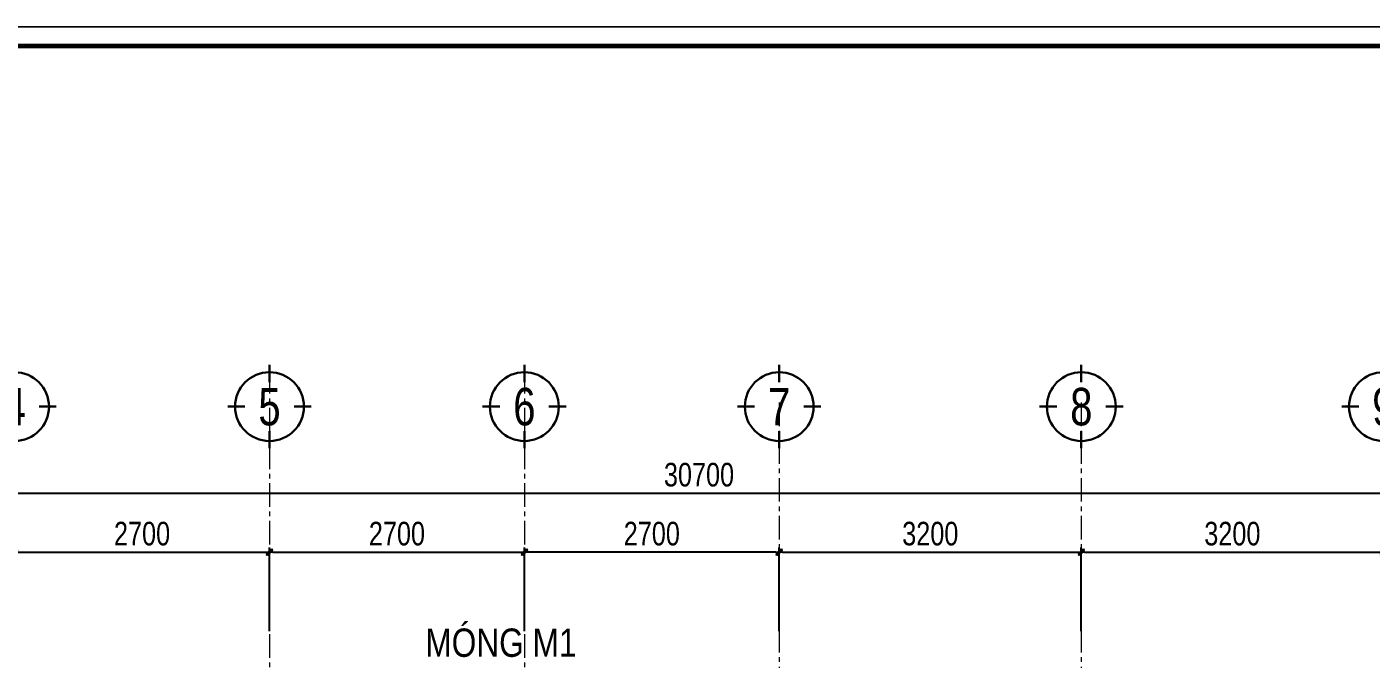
# Model space of a CAD drawing. Header units: millimetres. Extents: x 5243337 to 5938936, y 490824 to 785930.
# Drawn here: x 5316591 to 5330831, y 521445 to 528148 of the extents above; entities that cross this region are included whole.
import ezdxf
from ezdxf.enums import TextEntityAlignment as Align

# ---------------------------------------------------------------- set-up
doc = ezdxf.new("R2010")
doc.units = ezdxf.units.MM
doc.header["$MEASUREMENT"] = 0
doc.header["$PDMODE"] = 32
doc.linetypes.add('CENTER', pattern=[2, 1.25, -0.25, 0.25, -0.25])
doc.layers.get('0').update_dxf_attribs({"lineweight": 0})
doc.layers.get('Defpoints').update_dxf_attribs({"lineweight": 0})
for name, color, linetype, lineweight in [('dim', 144, 'Continuous', 13), ('Khungten_LCDI', 7, 'Continuous', 25), ('LC Dim', 8, 'Continuous', 18), ('LC ISO', 153, 'Continuous', 13), ('LC Net thay', 7, 'Continuous', 25), ('LC Text1', 3, 'Continuous', 20), ('LC Text2', 7, 'Continuous', 25), ('truc', 76, 'CENTER', 9)]:
    doc.layers.add(name, color=color, linetype=linetype, lineweight=lineweight)
doc.styles.add('EG 1', font='VHAVANB.TTF')
doc.styles.add('HOATBIF', font='hoatbif.shx', dxfattribs={"width": 0.8})
doc.styles.add('Khungten', font='VHAVAN.TTF', dxfattribs={"width": 0.9, "height": 5000})
doc.styles.add('T2', font='VHARIAL.TTF', dxfattribs={"width": 0.8})
doc.styles.add('Tahoma', font='tahoma.ttf')
doc.styles.add('Title', font='VHBLACK.TTF')
doc.dimstyles.new('1-100', dxfattribs={"dimscale": 100, "dimtxt": 2.5, "dimasz": 0.35, "dimexe": 0.5, "dimexo": 0, "dimgap": 0.8, "dimtad": 1, "dimdec": 0, "dimzin": 0, "dimdsep": 46, "dimtxsty": 'HOATBIF', "dimblk1": 'DOT', "dimblk2": 'DOT', "dimsah": 1, "dimcen": -1, "dimdle": 1, "dimclrd": 256, "dimclre": 256, "dimclrt": 4, "dimadec": 3, "dimazin": 2, "dimtfac": 0.333333, "dimtdec": 0, "dimtix": 1, "dimtmove": 2, "dimatfit": 3, "dimldrblk": 'DOT', "dimfxl": 1, "dimtvp": 0.833333, "dimtolj": 1, "dimtzin": 0, "dimarcsym": 0})

# ---------------------------------------------------------------- blocks, each defined once
blk = doc.blocks.new('lcdi fix1')
at = {"layer": 'Defpoints', "lineweight": 0}
blk.add_lwpolyline([(-1200, -14850), (-1200, 14850), (40800, 14850), (40800, -14850)], close=True, dxfattribs=at)
at = {"layer": 'Khungten_LCDI', "color": 5, "lineweight": 60}
blk.add_lwpolyline([(0, -14650), (0, 14650), (40600, 14650), (40600, -14650)], close=True, dxfattribs=at)
at = {"color": 7, "style": 'Khungten', "width": 0.8}
for tag, p in [('REVISION', (39499, -10746)), ('NGAYHT', (39546, -11609))]:
    blk.add_attdef(tag, text='', height=200, dxfattribs=at).set_placement(p, align=Align.CENTER)
at = {"layer": 'LC Text1', "style": 'Title', "width": 1.485915}
for tag, p, p2 in [('TENBANVE1', (36913, -8886), (40339, -8886)), ('TENBANVE2', (36913, -9562), (40339, -9562))]:
    blk.add_attdef(tag, text='', height=250, dxfattribs=at).set_placement(p, p2, align=Align.FIT)
at = {"layer": 'LC Text1', "style": 'Title', "width": 0.7}
blk.add_attdef('SOBANVE', text='', height=250, dxfattribs=at).set_placement((39562, -13896), align=Align.CENTER)
blk = doc.blocks.new('DOT')
at = {"layer": 'dim'}
for p, q in [((-3, 0), (3, 0)), ((-1, -1), (1, 1))]:
    blk.add_line(p, q, dxfattribs=at)
blk.add_lwpolyline([(0.5, 1), (-1, -0.5), (-0.5, -1), (1, 0.5)], close=True, dxfattribs=at)
blk = doc.blocks.new('*D220')
at = {"layer": 'Defpoints', "color": 0, "ltscale": 500, "transparency": 16777216}
for p in [(5327761, 522579), (5324561, 521743), (5327761, 521743)]:
    blk.add_point(p, dxfattribs=at)
at = {"layer": 'LC Dim', "lineweight": -2, "ltscale": 500, "transparency": 16777216}
for p, q in [((5324561, 521743), (5324561, 522629)), ((5327761, 521743), (5327761, 522629)), ((5324596, 522579), (5327726, 522579))]:
    blk.add_line(p, q, dxfattribs=at)
at = {"layer": 'LC Dim', "lineweight": -2, "ltscale": 500, "transparency": 16777216, "xscale": 35, "yscale": 35, "zscale": 35, "rotation": 180}
blk.add_blockref('DOT', (5324561, 522579), dxfattribs=at)
at = {"layer": 'LC Dim', "lineweight": -2, "ltscale": 500, "transparency": 16777216, "xscale": 35, "yscale": 35, "zscale": 35}
blk.add_blockref('DOT', (5327761, 522579), dxfattribs=at)
at = {"layer": 'LC Dim', "color": 4, "ltscale": 500, "transparency": 16777216, "insert": (5326161, 522774), "char_height": 250, "attachment_point": 5, "style": 'HOATBIF'}
blk.add_mtext('\\A1;3200', dxfattribs=at)
blk = doc.blocks.new('_Dot')
at = {"color": 0, "linetype": 'ByBlock', "lineweight": -2}
blk.add_line((-0.5, 0), (-1, 0), dxfattribs=at)
at = {"color": 0, "linetype": 'ByBlock', "const_width": 0.5}
blk.add_lwpolyline([(-0.25, 0, 1), (0.25, 0, 1)], format="xyb", close=True, dxfattribs=at)
blk = doc.blocks.new('*D221')
at = {"layer": 'Defpoints', "color": 0, "ltscale": 500, "transparency": 16777216}
for p in [(5330961, 522579), (5327761, 521743), (5330961, 521743)]:
    blk.add_point(p, dxfattribs=at)
at = {"layer": 'LC Dim', "lineweight": -2, "ltscale": 500, "transparency": 16777216}
for p, q in [((5327761, 521743), (5327761, 522629)), ((5330961, 521743), (5330961, 522629)), ((5327796, 522579), (5330926, 522579))]:
    blk.add_line(p, q, dxfattribs=at)
at = {"layer": 'LC Dim', "lineweight": -2, "ltscale": 500, "transparency": 16777216, "xscale": 35, "yscale": 35, "zscale": 35, "rotation": 180}
blk.add_blockref('DOT', (5327761, 522579), dxfattribs=at)
at = {"layer": 'LC Dim', "lineweight": -2, "ltscale": 500, "transparency": 16777216, "xscale": 35, "yscale": 35, "zscale": 35}
blk.add_blockref('DOT', (5330961, 522579), dxfattribs=at)
at = {"layer": 'LC Dim', "color": 4, "ltscale": 500, "transparency": 16777216, "insert": (5329361, 522774), "char_height": 250, "attachment_point": 5, "style": 'HOATBIF'}
blk.add_mtext('\\A1;3200', dxfattribs=at)
blk = doc.blocks.new('*D223')
at = {"layer": 'Defpoints', "color": 0, "ltscale": 500, "transparency": 16777216}
for p in [(5319161, 522579), (5316461, 521743), (5319161, 521743)]:
    blk.add_point(p, dxfattribs=at)
at = {"layer": 'LC Dim', "lineweight": -2, "ltscale": 500, "transparency": 16777216}
for p, q in [((5316461, 521743), (5316461, 522629)), ((5319161, 521743), (5319161, 522629)), ((5316496, 522579), (5319126, 522579))]:
    blk.add_line(p, q, dxfattribs=at)
at = {"layer": 'LC Dim', "lineweight": -2, "ltscale": 500, "transparency": 16777216, "xscale": 35, "yscale": 35, "zscale": 35, "rotation": 180}
blk.add_blockref('DOT', (5316461, 522579), dxfattribs=at)
at = {"layer": 'LC Dim', "lineweight": -2, "ltscale": 500, "transparency": 16777216, "xscale": 35, "yscale": 35, "zscale": 35}
blk.add_blockref('DOT', (5319161, 522579), dxfattribs=at)
at = {"layer": 'LC Dim', "color": 4, "ltscale": 500, "transparency": 16777216, "insert": (5317811, 522774), "char_height": 250, "attachment_point": 5, "style": 'HOATBIF'}
blk.add_mtext('\\A1;2700', dxfattribs=at)
blk = doc.blocks.new('*D224')
at = {"layer": 'Defpoints', "color": 0, "ltscale": 500, "transparency": 16777216}
for p in [(5321861, 522579), (5321861, 521743), (5324561, 521743)]:
    blk.add_point(p, dxfattribs=at)
at = {"layer": 'LC Dim', "lineweight": -2, "ltscale": 500, "transparency": 16777216}
for p, q in [((5321861, 521743), (5321861, 522629)), ((5324561, 521743), (5324561, 522629)), ((5324526, 522579), (5321896, 522579))]:
    blk.add_line(p, q, dxfattribs=at)
at = {"layer": 'LC Dim', "lineweight": -2, "ltscale": 500, "transparency": 16777216, "xscale": 35, "yscale": 35, "zscale": 35, "rotation": 180}
blk.add_blockref('DOT', (5321861, 522579), dxfattribs=at)
at = {"layer": 'LC Dim', "lineweight": -2, "ltscale": 500, "transparency": 16777216, "xscale": 35, "yscale": 35, "zscale": 35}
blk.add_blockref('DOT', (5324561, 522579), dxfattribs=at)
at = {"layer": 'LC Dim', "color": 4, "ltscale": 500, "transparency": 16777216, "insert": (5323211, 522774), "char_height": 250, "attachment_point": 5, "style": 'HOATBIF'}
blk.add_mtext('\\A1;2700', dxfattribs=at)
blk = doc.blocks.new('*D225')
at = {"layer": 'Defpoints', "color": 0, "ltscale": 500, "transparency": 16777216}
for p in [(5321861, 522579), (5319161, 521743), (5321861, 521743)]:
    blk.add_point(p, dxfattribs=at)
at = {"layer": 'LC Dim', "lineweight": -2, "ltscale": 500, "transparency": 16777216}
for p, q in [((5319161, 521743), (5319161, 522629)), ((5321861, 521743), (5321861, 522629)), ((5319196, 522579), (5321826, 522579))]:
    blk.add_line(p, q, dxfattribs=at)
at = {"layer": 'LC Dim', "lineweight": -2, "ltscale": 500, "transparency": 16777216, "xscale": 35, "yscale": 35, "zscale": 35, "rotation": 180}
blk.add_blockref('DOT', (5319161, 522579), dxfattribs=at)
at = {"layer": 'LC Dim', "lineweight": -2, "ltscale": 500, "transparency": 16777216, "xscale": 35, "yscale": 35, "zscale": 35}
blk.add_blockref('DOT', (5321861, 522579), dxfattribs=at)
at = {"layer": 'LC Dim', "color": 4, "ltscale": 500, "transparency": 16777216, "insert": (5320511, 522774), "char_height": 250, "attachment_point": 5, "style": 'HOATBIF'}
blk.add_mtext('\\A1;2700', dxfattribs=at)
blk = doc.blocks.new('KyHieu TrucDinhVi')
at = {"color": 7, "lineweight": 30}
for p, q in [((0, 2.36), (0, 4)), ((-2.36, 0), (-4, 0)), ((2.36, 0), (4, 0)), ((0, -2.36), (0, -4))]:
    blk.add_line(p, q, dxfattribs=at)
blk.add_circle((0, 0), 3.3, dxfattribs=at)
at = {"ltscale": 20, "style": 'Tahoma'}
blk.add_attdef('AA', text='', height=3, dxfattribs=at).set_placement((0, 0), align=Align.MIDDLE_CENTER)
blk = doc.blocks.new('*D231')
at = {"layer": 'Defpoints', "color": 0, "ltscale": 500, "transparency": 16777216}
for p in [(5339061, 523204), (5308361, 521743), (5339061, 521743)]:
    blk.add_point(p, dxfattribs=at)
at = {"layer": 'LC Dim', "lineweight": -2, "ltscale": 500, "transparency": 16777216}
for p, q in [((5308361, 521743), (5308361, 523254)), ((5308396, 523204), (5339026, 523204)), ((5339061, 521743), (5339061, 523254))]:
    blk.add_line(p, q, dxfattribs=at)
at = {"layer": 'LC Dim', "lineweight": -2, "ltscale": 500, "transparency": 16777216, "xscale": 35, "yscale": 35, "zscale": 35, "rotation": 180}
blk.add_blockref('DOT', (5308361, 523204), dxfattribs=at)
at = {"layer": 'LC Dim', "lineweight": -2, "ltscale": 500, "transparency": 16777216, "xscale": 35, "yscale": 35, "zscale": 35}
blk.add_blockref('DOT', (5339061, 523204), dxfattribs=at)
at = {"layer": 'LC Dim', "color": 4, "ltscale": 500, "transparency": 16777216, "insert": (5323711, 523399), "char_height": 250, "attachment_point": 5, "style": 'HOATBIF'}
blk.add_mtext('\\A1;30700', dxfattribs=at)

msp = doc.modelspace()

# ---------------------------------------------------------------- linework, layer by layer
at = {"layer": 'truc', "ltscale": 200}
for p, q in [((5319160.9, 524509.8), (5319160.9, 509543.8)), ((5321860.9, 524509.8), (5321860.9, 509543.8)), ((5324560.9, 524164.8), (5324560.9, 509543.8)), ((5324560.9, 524164.8), (5324560.9, 509543.8)), ((5327760.9, 524164.8), (5327760.9, 509543.8))]:
    msp.add_line(p, q, dxfattribs=at)

# ---------------------------------------------------------------- block references
at = {"layer": 'LC ISO'}
ref = msp.add_blockref('KyHieu TrucDinhVi', (5316460.9, 524122), dxfattribs=dict(at, xscale=110.459031681925, yscale=110.459031681925, zscale=110.459031681925))
ref.add_attrib('AA', '4', dxfattribs={"layer": '0', "ltscale": 20, "height": 397.7, "style": 'EG 1', "width": 0.8}).set_placement((5316460.9, 524122), align=Align.MIDDLE_CENTER)
ref = msp.add_blockref('KyHieu TrucDinhVi', (5319160.9, 524122), dxfattribs=dict(at, xscale=110.459031681925, yscale=110.459031681925, zscale=110.459031681925))
ref.add_attrib('AA', '5', dxfattribs={"layer": '0', "ltscale": 20, "height": 397.7, "style": 'EG 1', "width": 0.8}).set_placement((5319160.9, 524122), align=Align.MIDDLE_CENTER)
ref = msp.add_blockref('KyHieu TrucDinhVi', (5321860.9, 524122), dxfattribs=dict(at, xscale=110.459031681925, yscale=110.459031681925, zscale=110.459031681925))
ref.add_attrib('AA', '6', dxfattribs={"layer": '0', "ltscale": 20, "height": 397.7, "style": 'EG 1', "width": 0.8}).set_placement((5321860.9, 524122), align=Align.MIDDLE_CENTER)
ref = msp.add_blockref('KyHieu TrucDinhVi', (5324560.9, 524122), dxfattribs=dict(at, xscale=110.459031681925, yscale=110.459031681925, zscale=110.459031681925))
ref.add_attrib('AA', '7', dxfattribs={"layer": '0', "ltscale": 20, "height": 397.7, "style": 'EG 1', "width": 0.8}).set_placement((5324560.9, 524122), align=Align.MIDDLE_CENTER)
ref = msp.add_blockref('KyHieu TrucDinhVi', (5327760.9, 524122), dxfattribs=dict(at, xscale=110.459031681925, yscale=110.459031681925, zscale=110.459031681925))
ref.add_attrib('AA', '8', dxfattribs={"layer": '0', "ltscale": 20, "height": 397.7, "style": 'EG 1', "width": 0.8}).set_placement((5327760.9, 524122), align=Align.MIDDLE_CENTER)
ref = msp.add_blockref('KyHieu TrucDinhVi', (5330960.9, 524122), dxfattribs=dict(at, xscale=110.459031681925, yscale=110.459031681925, zscale=110.459031681925))
ref.add_attrib('AA', '9', dxfattribs={"layer": '0', "ltscale": 20, "height": 397.7, "style": 'EG 1', "width": 0.8}).set_placement((5330960.9, 524122), align=Align.MIDDLE_CENTER)
at = {"layer": 'LC Net thay'}
for p in [(5305349.2, 542997.8), (5305349.2, 513297.8)]:
    msp.add_blockref('lcdi fix1', p, dxfattribs=at)

# ---------------------------------------------------------------- texts
at = {"layer": 'LC Text2', "style": 'T2', "width": 0.8}
msp.add_text('mãng m1', height=300, dxfattribs=at).set_placement((5320811.8, 521469.5))

# ---------------------------------------------------------------- dimensions: what is measured, and where the dimension line sits
at = {"layer": 'LC Dim', "ltscale": 500}
for base, p1, p2, picture, middle in [((5339060.9, 523204.4), (5308360.9, 521743.4), (5339060.9, 521743.4), '*D231', (5323710.9, 523399.4)), ((5319160.9, 522579.4), (5316460.9, 521743.4), (5319160.9, 521743.4), '*D223', (5317810.9, 522774.4)), ((5321860.9, 522579.4), (5319160.9, 521743.4), (5321860.9, 521743.4), '*D225', (5320510.9, 522774.4)), ((5327760.9, 522579.4), (5324560.9, 521743.4), (5327760.9, 521743.4), '*D220', (5326160.9, 522774.4)), ((5330960.9, 522579.4), (5327760.9, 521743.4), (5330960.9, 521743.4), '*D221', (5329360.9, 522774.4))]:
    dim = msp.add_linear_dim(base=base, p1=p1, p2=p2, dimstyle='1-100', override={"dimgap": 0.7, "dimfxl": 0.5, "dimarcsym": 1}, dxfattribs=at)
    dim.commit()
    dim.dimension.update_dxf_attribs({"geometry": picture, "text_midpoint": middle})
dim = msp.add_linear_dim(base=(5321860.9, 522579.4), p1=(5324560.9, 521743.4), p2=(5321860.9, 521743.4), angle=180, dimstyle='1-100', override={"dimgap": 0.7, "dimfxl": 0.5, "dimarcsym": 1}, dxfattribs=at)
dim.commit()
dim.dimension.update_dxf_attribs({"geometry": '*D224', "text_midpoint": (5323210.9, 522774.4)})

doc.saveas('drawing.dxf')
